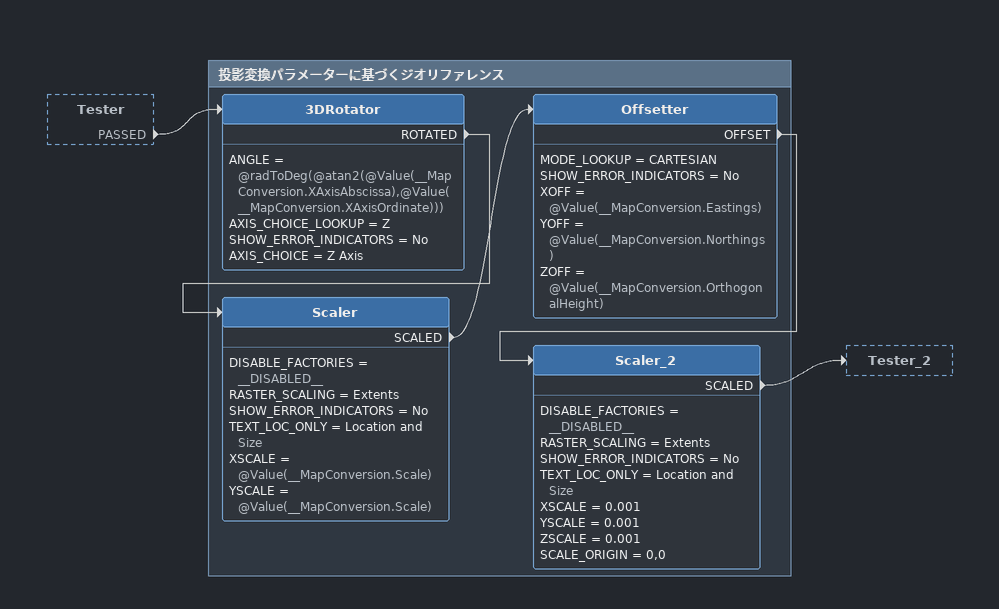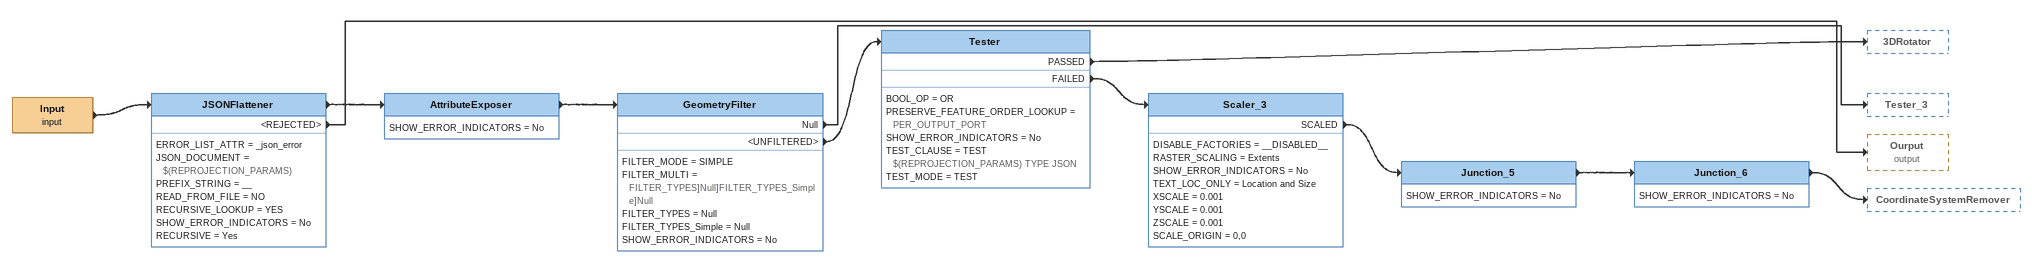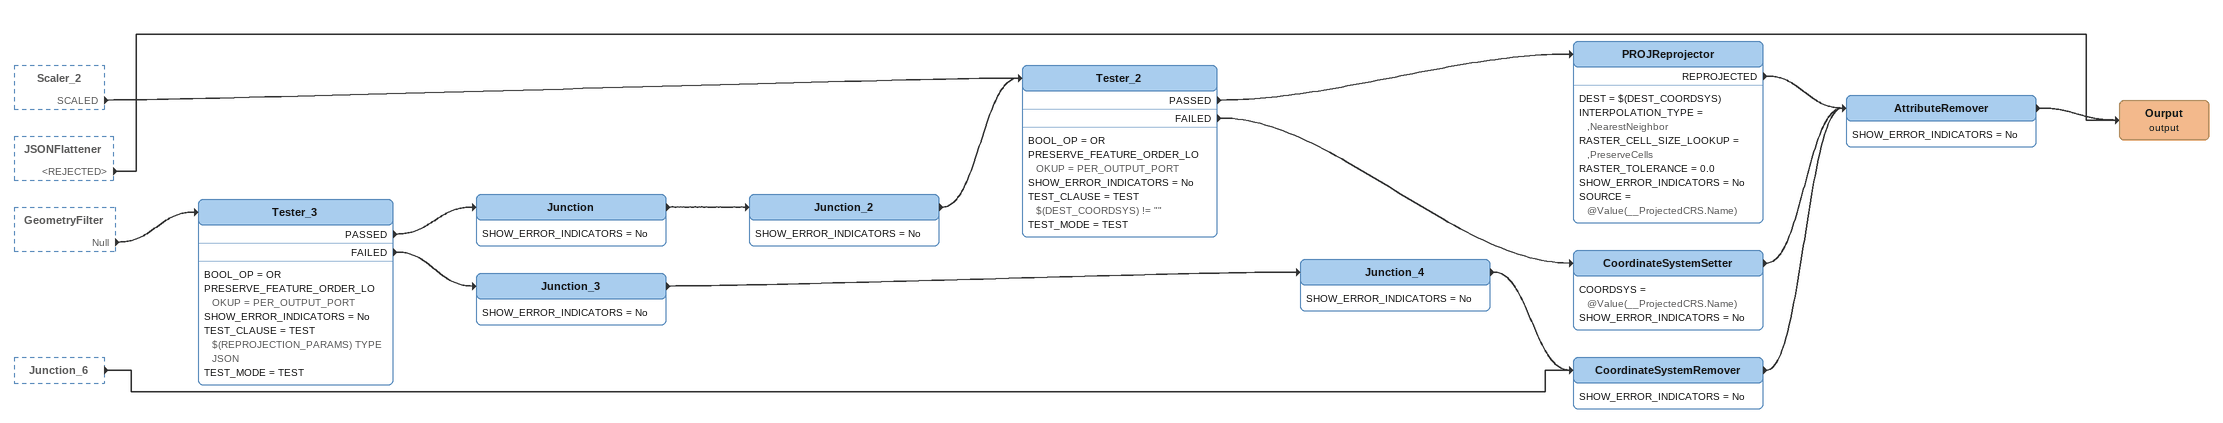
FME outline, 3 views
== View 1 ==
Tester [outside]
    PASSED -> 3DRotator

Bookmark: 投影変換パラメーターに基づくジオリファレンス
3DRotator
    ANGLE = @radToDeg(@atan2(@Value(__MapConversion.XAxisAbscissa),@Value(__MapConversion.XAxisOrdinate)))
    AXIS_CHOICE_LOOKUP = Z
    SHOW_ERROR_INDICATORS = No
    AXIS_CHOICE = Z Axis
    ROTATED -> Scaler
Scaler
    DISABLE_FACTORIES = __DISABLED__
    RASTER_SCALING = Extents
    SHOW_ERROR_INDICATORS = No
    TEXT_LOC_ONLY = Location and Size
    XSCALE = @Value(__MapConversion.Scale)
    YSCALE = @Value(__MapConversion.Scale)
    SCALED -> Offsetter
Offsetter
    MODE_LOOKUP = CARTESIAN
    SHOW_ERROR_INDICATORS = No
    XOFF = @Value(__MapConversion.Eastings)
    YOFF = @Value(__MapConversion.Northings)
    ZOFF = @Value(__MapConversion.OrthogonalHeight)
    OFFSET -> Scaler_2
Scaler_2
    DISABLE_FACTORIES = __DISABLED__
    RASTER_SCALING = Extents
    SHOW_ERROR_INDICATORS = No
    TEXT_LOC_ONLY = Location and Size
    XSCALE = 0.001
    YSCALE = 0.001
    ZSCALE = 0.001
    SCALE_ORIGIN = 0,0
    SCALED -> Tester_2

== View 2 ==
Input (input)
    -> JSONFlattener
JSONFlattener
    ERROR_LIST_ATTR = _json_error
    JSON_DOCUMENT = $(REPROJECTION_PARAMS)
    PREFIX_STRING = __
    READ_FROM_FILE = NO
    RECURSIVE_LOOKUP = YES
    SHOW_ERROR_INDICATORS = No
    RECURSIVE = Yes
    -> AttributeExposer
    <REJECTED> -> Ourput (output)
AttributeExposer
    SHOW_ERROR_INDICATORS = No
    -> GeometryFilter
GeometryFilter
    FILTER_MODE = SIMPLE
    FILTER_MULTI = FILTER_TYPES]Null]FILTER_TYPES_Simple]Null
    FILTER_TYPES = Null
    FILTER_TYPES_Simple = Null
    SHOW_ERROR_INDICATORS = No
    Null -> Tester_3
    <UNFILTERED> -> Tester
Tester
    BOOL_OP = OR
    PRESERVE_FEATURE_ORDER_LOOKUP = PER_OUTPUT_PORT
    SHOW_ERROR_INDICATORS = No
    TEST_CLAUSE = TEST $(REPROJECTION_PARAMS) TYPE JSON
    TEST_MODE = TEST
    PASSED -> 3DRotator
    FAILED -> Scaler_3
Scaler_3
    DISABLE_FACTORIES = __DISABLED__
    RASTER_SCALING = Extents
    SHOW_ERROR_INDICATORS = No
    TEXT_LOC_ONLY = Location and Size
    XSCALE = 0.001
    YSCALE = 0.001
    ZSCALE = 0.001
    SCALE_ORIGIN = 0,0
    SCALED -> Junction_5
Junction_5
    SHOW_ERROR_INDICATORS = No
    -> Junction_6
Junction_6
    SHOW_ERROR_INDICATORS = No
    -> CoordinateSystemRemover

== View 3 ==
Scaler_2 [outside]
    SCALED -> Tester_2
JSONFlattener [outside]
    <REJECTED> -> Ourput (output)
GeometryFilter [outside]
    Null -> Tester_3
Junction_6 [outside]
    -> CoordinateSystemRemover
Tester_3
    BOOL_OP = OR
    PRESERVE_FEATURE_ORDER_LOOKUP = PER_OUTPUT_PORT
    SHOW_ERROR_INDICATORS = No
    TEST_CLAUSE = TEST $(REPROJECTION_PARAMS) TYPE JSON
    TEST_MODE = TEST
    PASSED -> Junction
    FAILED -> Junction_3
Junction
    SHOW_ERROR_INDICATORS = No
    -> Junction_2
Junction_2
    SHOW_ERROR_INDICATORS = No
    -> Tester_2
Tester_2
    BOOL_OP = OR
    PRESERVE_FEATURE_ORDER_LOOKUP = PER_OUTPUT_PORT
    SHOW_ERROR_INDICATORS = No
    TEST_CLAUSE = TEST $(DEST_COORDSYS) != ""
    TEST_MODE = TEST
    PASSED -> PROJReprojector
    FAILED -> CoordinateSystemSetter
PROJReprojector
    DEST = $(DEST_COORDSYS)
    INTERPOLATION_TYPE = ,NearestNeighbor
    RASTER_CELL_SIZE_LOOKUP = ,PreserveCells
    RASTER_TOLERANCE = 0.0
    SHOW_ERROR_INDICATORS = No
    SOURCE = @Value(__ProjectedCRS.Name)
    REPROJECTED -> AttributeRemover
CoordinateSystemSetter
    COORDSYS = @Value(__ProjectedCRS.Name)
    SHOW_ERROR_INDICATORS = No
    -> AttributeRemover
Junction_3
    SHOW_ERROR_INDICATORS = No
    -> Junction_4
Junction_4
    SHOW_ERROR_INDICATORS = No
    -> CoordinateSystemRemover
CoordinateSystemRemover
    SHOW_ERROR_INDICATORS = No
    -> AttributeRemover
AttributeRemover
    SHOW_ERROR_INDICATORS = No
    -> Ourput (output)
Ourput (output)
